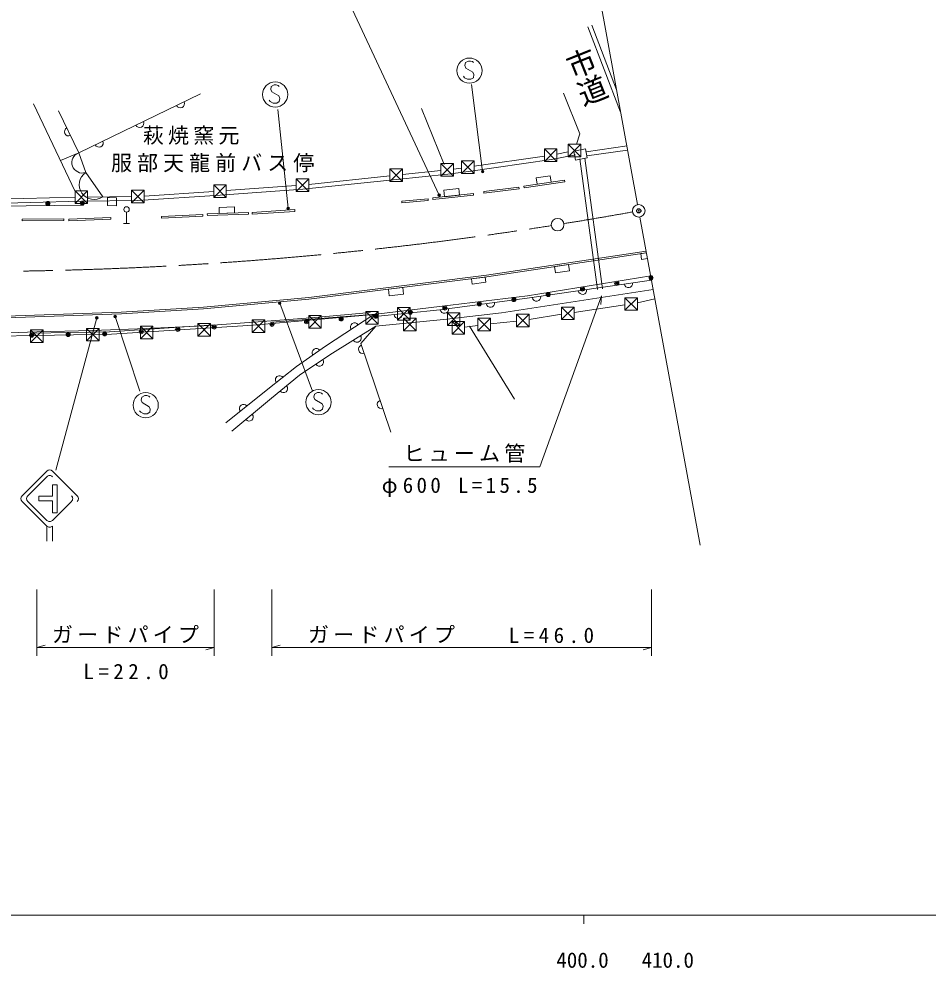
# Model space of a CAD drawing. Units: millimetres, scale not verified. Extents: x 40000 to 680000, y 20000 to 380000.
# Drawn here: x 400722 to 508997, y 198715 to 311815 of the extents above; entities that cross this region are included whole.
import ezdxf
from ezdxf.enums import TextEntityAlignment as Align

# ---------------------------------------------------------------- set-up
doc = ezdxf.new("R2010")
doc.units = ezdxf.units.MM
doc.header["$LTSCALE"] = 1000
doc.header["$PDMODE"] = 32
doc.header["$PDSIZE"] = 500
doc.linetypes.add('CHAIN', pattern=[18.5, 12, -1.5, 3.5, -1.5])
for name, color, linetype, lineweight in [('M-BGD', 7, 'Continuous', 13), ('M-BGD-HTXT', 7, 'Continuous', 13), ('M-BMK', 2, 'CHAIN', 13), ('M-BMK-ROW', 30, 'Continuous', 13), ('M-BMK-SRVR', 3, 'Continuous', 13), ('M-STR-HTXT', 7, 'Continuous', 13), ('M-STR-STRC', 7, 'Continuous', 13), ('M-TTL-BAND', 7, 'Continuous', 13)]:
    doc.layers.add(name, color=color, linetype=linetype, lineweight=lineweight)
doc.layers.add('M-OTRS', color=6, linetype='Continuous')
doc.styles.add('@ＭＳ ゴシック', font='')
doc.styles.add('ＭＳ ゴシック', font='')
doc.styles.get('@ＭＳ ゴシック').set_extended_font_data('@MS Gothic')
doc.styles.get('ＭＳ ゴシック').set_extended_font_data('MS Gothic')

msp = doc.modelspace()

# ---------------------------------------------------------------- linework, layer by layer
at = {"layer": 'M-BGD'}
for p, q in [((471904, 303369), (468935, 311058)), ((472388, 300727), (468469, 310878)), ((422352, 302905), (407842, 295871)), ((407398, 291246), (402456, 301701)), ((407842, 295871), (405434, 300877)), ((451368, 294479), (448658, 301137)), ((468271, 295981), (473146, 296691)), ((407842, 295871), (405653, 294938)), ((454936, 294260), (463301, 295468)), ((464801, 295722), (466150, 295984)), ((470229, 279648), (468115, 295216)), ((468343, 295486), (473218, 296196)), ((469635, 279567), (467520, 295136)), ((435228, 292093), (444888, 293121)), ((446388, 293279), (450983, 293757)), ((452483, 293931), (453436, 294054)), ((425413, 291356), (433728, 291959)), ((465694, 292609), (460862, 291889)), ((460891, 291691), (460862, 291889)), ((465723, 292412), (460891, 291691)), ((465694, 292609), (465723, 292412)), ((415628, 290716), (423913, 291253)), ((454843, 290999), (450011, 290490)), ((454864, 290800), (450032, 290291)), ((454843, 290999), (454864, 290800)), ((460268, 291762), (456072, 291253)), ((456096, 291054), (456072, 291253)), ((460292, 291563), (456096, 291054)), ((460268, 291762), (460292, 291563)), ((395976, 289479), (408268, 289623)), ((396710, 290291), (407400, 290569)), ((408900, 290597), (414128, 290659)), ((449460, 290363), (446324, 290108)), ((446324, 290108), (446340, 289909)), ((449476, 290163), (446340, 289909)), ((449476, 290163), (449460, 290363)), ((450011, 290490), (450032, 290291)), ((413535, 288796), (413535, 287436)), ((422603, 288497), (417687, 288285)), ((422603, 288497), (422612, 288297)), ((428071, 288752), (423154, 288582)), ((423154, 288582), (423161, 288382)), ((428078, 288552), (423161, 288382)), ((428071, 288752), (428078, 288552)), ((433581, 289091), (428495, 288752)), ((428495, 288752), (428508, 288552)), ((433594, 288891), (428508, 288552)), ((433581, 289091), (433594, 288891)), ((406046, 287988), (401087, 287946)), ((401088, 287746), (401087, 287946)), ((406047, 287788), (401088, 287746)), ((406046, 287988), (406047, 287788)), ((411668, 288158), (406639, 287946)), ((406648, 287746), (406639, 287946)), ((411676, 287958), (406648, 287746)), ((411668, 288158), (411676, 287958)), ((413175, 287436), (413895, 287436)), ((417695, 288085), (417687, 288285)), ((422612, 288297), (417695, 288085)), ((476470, 278447), (474379, 278005)), ((472879, 277736), (466859, 276849)), ((465359, 276617), (461477, 275989)), ((455386, 275296), (453799, 275093)), ((459758, 266509), (454363, 275190))]:
    msp.add_line(p, q, dxfattribs=at)
for points in [[(467139, 296880), (467532, 298114), (465588, 302974)], [(466996, 295640), (464134, 295083), (454250, 293655), (451790, 293338), (445691, 292704), (434522, 291516), (424695, 290802), (414897, 290168), (408159, 290088), (395968, 289771), (375232, 289692), (370987, 289613)], [(410692, 290618), (408666, 293527), (407842, 295871)], [(397980, 276371), (412911, 276880), (422696, 277473), (435238, 278617), (456427, 281287), (475432, 284149)], [(397987, 276171), (412920, 276680), (422711, 277273), (435259, 278418), (456454, 281089), (475462, 283951)], [(475462, 283951), (474780, 283849), (474883, 283163), (475565, 283265)], [(475963, 281214), (461298, 278833), (450794, 277540), (443280, 276651), (430837, 275681)], [(476058, 280700), (461549, 278564), (450845, 277168), (443140, 276340)], [(443243, 275203), (451672, 276030), (458188, 276806), (476265, 279566)], [(388177, 273976), (396113, 274290), (402827, 274518), (409497, 274689), (415905, 274946), (422747, 275260), (429215, 275716), (435945, 276230), (442542, 276831)], [(389048, 273857), (411752, 274271), (428603, 275306), (442985, 276599)], [(425351, 263670), (430367, 267704), (433780, 270393), (437245, 272824), (442985, 276599)], [(423958, 275358), (411515, 274550), (402223, 274388)], [(443243, 275203), (437762, 271789), (434142, 269359), (430781, 266618), (426075, 262688)], [(445002, 262585), (441433, 273134), (443243, 275203)]]:
    msp.add_lwpolyline(points, dxfattribs=at)
for points in [[(468383, 295266), (466989, 295007), (466791, 296074), (468185, 296333)], [(464111, 292373), (462425, 292122), (462311, 292888), (463997, 293139)], [(453200, 290826), (451413, 290637), (451331, 291419), (453118, 291608)], [(412340, 289562), (411247, 289580), (411263, 290529), (412355, 290511)], [(426410, 288694), (424583, 288631), (424558, 289357), (426385, 289420)], [(464505, 282301), (466174, 282553), (466285, 281815), (464616, 281564)], [(454627, 280859), (456262, 281065), (456341, 280432), (454707, 280226)], [(444722, 279610), (446423, 279825), (446524, 279030), (444822, 278815)]]:
    msp.add_lwpolyline(points, close=True, dxfattribs=at)
for centre, radius in [((404167, 289825), 250), ((404167, 289825), 150), ((404167, 289825), 50), ((408265, 289873), 250), ((408265, 289873), 150), ((408265, 289873), 50), ((413535, 289116), 320), ((471922, 280305), 250), ((476003, 280967), 250), ((476003, 280967), 150), ((476003, 280967), 50), ((467840, 279642), 250), ((467840, 279642), 150), ((467840, 279642), 50), ((471922, 280305), 150), ((471922, 280305), 50), ((459657, 278379), 250), ((459657, 278379), 150), ((459657, 278379), 50), ((463758, 278979), 250), ((463758, 278979), 150), ((463758, 278979), 50), ((447341, 276880), 250), ((451449, 277369), 250), ((451449, 277369), 150), ((451449, 277369), 50), ((455553, 277874), 250), ((455553, 277874), 150), ((455553, 277874), 50), ((434979, 275753), 250), ((439102, 276075), 250), ((439102, 276075), 150), ((439102, 276075), 50), ((443224, 276396), 250), ((443224, 276396), 150), ((443224, 276396), 50), ((447341, 276880), 150), ((447341, 276880), 50), ((419631, 274826), 250), ((419631, 274826), 150), ((419631, 274826), 50), ((423974, 275109), 250), ((423974, 275109), 150), ((423974, 275109), 50), ((430856, 275432), 250), ((430856, 275432), 150), ((430856, 275432), 50), ((434979, 275753), 150), ((434979, 275753), 50), ((402227, 274138), 250), ((402227, 274138), 150), ((402227, 274138), 50), ((406579, 274214), 250), ((406579, 274214), 150), ((406579, 274214), 50), ((410931, 274289), 250), ((410931, 274289), 150), ((410931, 274289), 50), ((415288, 274544), 250), ((415288, 274544), 150), ((415288, 274544), 50)]:
    msp.add_circle(centre, radius, dxfattribs=at)
for centre, radius, start, end in [((419934, 301733), 500, 205.86164, 25.86164), ((406638, 298374), 500, 115.68956, 295.68956), ((415097, 299388), 500, 205.86164, 25.86164), ((410260, 297044), 500, 205.86164, 25.86164), ((408254, 294699), 1242, 109.36041, 289.36041), ((409679, 292073), 1773, 124.87228, 304.87228), ((467844, 279491), 500, 188.3727, 8.3727), ((473320, 280297), 500, 188.3727, 8.3727), ((462368, 278685), 500, 188.3727, 8.3727), ((451393, 277239), 500, 187.43283, 7.43283), ((456882, 277955), 500, 187.43283, 7.43283), ((445891, 276636), 500, 186.1305, 6.1305), ((440699, 275096), 500, 33.33264, 213.33264), ((440985, 273796), 500, 211.90953, 31.90953), ((441665, 272449), 500, 108.68877, 288.68877), ((436151, 272056), 500, 35.05079, 215.05079), ((436496, 270939), 500, 213.87996, 33.87996), ((431757, 268799), 500, 38.23524, 218.23524), ((432215, 267788), 500, 219.19469, 39.19469), ((427483, 265385), 500, 38.805, 218.805), ((443890, 265873), 500, 108.68877, 288.68877), ((428117, 264393), 500, 219.86886, 39.86886)]:
    msp.add_arc(centre, radius, start, end, dxfattribs=at)
at = {"layer": 'M-BMK'}
for start, end in [(279.13437, 280.19423), (269.18404, 278.94675)]:
    msp.add_arc((394164, 731715), 450000, start, end, dxfattribs=at)
at = {"layer": 'M-BMK-ROW'}
for p, q in [((463301, 296326), (464801, 294826)), ((463301, 294826), (464801, 296326)), ((466150, 296880), (467650, 295380)), ((466150, 295380), (467650, 296880)), ((450983, 294585), (452483, 293085)), ((450983, 293085), (452483, 294585)), ((453436, 294901), (454936, 293401)), ((453436, 293401), (454936, 294901)), ((444888, 293951), (446388, 292451)), ((444888, 292451), (446388, 293951)), ((423913, 292051), (425413, 290551)), ((423913, 290551), (425413, 292051)), ((433728, 292764), (435228, 291264)), ((433728, 291264), (435228, 292764)), ((407400, 291338), (408900, 289838)), ((407400, 289838), (408900, 291338)), ((414127, 291418), (415628, 289918)), ((414128, 289918), (415627, 291418)), ((472879, 278597), (474379, 277097)), ((472879, 277097), (474379, 278597)), ((445805, 277423), (447306, 275923)), ((445806, 275923), (447305, 277423)), ((465359, 277488), (466859, 275988)), ((465359, 275988), (466859, 277488)), ((428503, 275968), (430003, 274468)), ((428503, 274468), (430003, 275968)), ((435228, 276481), (436728, 274981)), ((435228, 274981), (436728, 276481)), ((442020, 276938), (443520, 275438)), ((442020, 275438), (443520, 276938)), ((446521, 276142), (448021, 274642)), ((446521, 274642), (448021, 276142)), ((451745, 276776), (453245, 275276)), ((451745, 275276), (453245, 276776)), ((455386, 276142), (456886, 274642)), ((455386, 274642), (456886, 276142)), ((459977, 275117), (461477, 276618)), ((459977, 276617), (461477, 275118)), ((408767, 274940), (410267, 273440)), ((408767, 273440), (410267, 274940)), ((415178, 275197), (416678, 273697)), ((415178, 273697), (416678, 275197)), ((422026, 275511), (423526, 274011)), ((422026, 274011), (423526, 275511)), ((452299, 275747), (453799, 274247)), ((452299, 274247), (453799, 275747)), ((452646, 275747), (452899, 275276)), ((459977, 275790), (456886, 275470)), ((402090, 273268), (403590, 274769)), ((402090, 274768), (403590, 273269))]:
    msp.add_line(p, q, dxfattribs=at)
for points in [[(463301, 294826), (463301, 296326), (464801, 296326), (464801, 294826)], [(466150, 295380), (466150, 296880), (467650, 296880), (467650, 295380)], [(450983, 293085), (450983, 294585), (452483, 294585), (452483, 293085)], [(453436, 293401), (453436, 294901), (454936, 294901), (454936, 293401)], [(444888, 292451), (444888, 293951), (446388, 293951), (446388, 292451)], [(423913, 290551), (423913, 292051), (425413, 292051), (425413, 290551)], [(433728, 291264), (433728, 292764), (435228, 292764), (435228, 291264)], [(407400, 289838), (407400, 291338), (408900, 291338), (408900, 289838)], [(414128, 289918), (414127, 291418), (415627, 291418), (415628, 289918)], [(472879, 277097), (472879, 278597), (474379, 278597), (474379, 277097)], [(445806, 275923), (445805, 277423), (447305, 277423), (447306, 275923)], [(465359, 275988), (465359, 277488), (466859, 277488), (466859, 275988)], [(428503, 274468), (428503, 275968), (430003, 275968), (430003, 274468)], [(435228, 274981), (435228, 276481), (436728, 276481), (436728, 274981)], [(442020, 275438), (442020, 276938), (443520, 276938), (443520, 275438)], [(446521, 274642), (446521, 276142), (448021, 276142), (448021, 274642)], [(451745, 275276), (451745, 276776), (453245, 276776), (453245, 275276)], [(455386, 274642), (455386, 276142), (456886, 276142), (456886, 274642)], [(459977, 275117), (459977, 276617), (461477, 276618), (461477, 275118)], [(408767, 273440), (408767, 274940), (410267, 274940), (410267, 273440)], [(415178, 273697), (415178, 275197), (416678, 275197), (416678, 273697)], [(422026, 274011), (422026, 275511), (423526, 275511), (423526, 274011)], [(452299, 274247), (452299, 275747), (453799, 275747), (453799, 274247)], [(402090, 273268), (402090, 274768), (403590, 274769), (403590, 273269)]]:
    msp.add_lwpolyline(points, close=True, dxfattribs=at)
at = {"layer": 'M-BMK-SRVR'}
for p, q in [((474410, 289690), (467355, 328195)), ((481850, 249088), (474681, 288214))]:
    msp.add_line(p, q, dxfattribs=at)
for centre in [(474546, 288952), (464878, 287306)]:
    msp.add_circle(centre, 750, dxfattribs=at)
at = {"layer": 'M-OTRS'}
msp.add_point((474546, 288952), dxfattribs=at)
at = {"layer": 'M-STR-HTXT'}
for p, q in [((470090, 278825), (470016, 277789)), ((402840, 243829), (402841, 235926)), ((423959, 235927), (423959, 243829)), ((430837, 243830), (430838, 235927)), ((476059, 235928), (476059, 243831)), ((402841, 236926), (403841, 237206)), ((402841, 236926), (423959, 236927)), ((423959, 236927), (422959, 236647)), ((430837, 236927), (431837, 237207)), ((430837, 236927), (476059, 236928)), ((476059, 236928), (475059, 236648))]:
    msp.add_line(p, q, dxfattribs=at)
msp.add_lwpolyline([(470090, 278825), (462779, 258431), (444763, 258431)], dxfattribs=at)
at = {"layer": 'M-STR-STRC'}
for p, q in [((450761, 290817), (440443, 312886)), ((454614, 304003), (455945, 293628)), ((432774, 289255), (431547, 301045)), ((431775, 277951), (435688, 267450)), ((409983, 276206), (405107, 258027)), ((415105, 267449), (412183, 276348)), ((404031, 257945), (401086, 255001)), ((404710, 257945), (407654, 255001)), ((404031, 257267), (401765, 255001)), ((404731, 256309), (404731, 254928)), ((405271, 256309), (404731, 256309)), ((405271, 252948), (405271, 256309)), ((404731, 254928), (403070, 254928)), ((403070, 254928), (403070, 254388)), ((401086, 254322), (404031, 251378)), ((404031, 252057), (401765, 254322)), ((404731, 254388), (403070, 254388)), ((406975, 254322), (404710, 252057)), ((404731, 252948), (404731, 254388)), ((404731, 252948), (405271, 252948)), ((404031, 251378), (404031, 249585)), ((404710, 251378), (404710, 249585))]:
    msp.add_line(p, q, dxfattribs=at)
for points in [[(454857, 306619), (454737, 306739), (454497, 306799), (454257, 306799), (453897, 306619), (453837, 306259), (453957, 305959), (454797, 305479), (454917, 305179), (454857, 304819), (454557, 304639), (454137, 304639), (453777, 304819), (453657, 304999)], [(431721, 303779), (431601, 303899), (431361, 303959), (431121, 303959), (430761, 303779), (430701, 303419), (430821, 303119), (431661, 302639), (431781, 302339), (431721, 301979), (431421, 301799), (431001, 301799), (430641, 301979), (430521, 302159)], [(416295, 266753), (416175, 266873), (415935, 266933), (415695, 266933), (415335, 266753), (415275, 266393), (415395, 266093), (416235, 265613), (416355, 265313), (416295, 264953), (415995, 264773), (415575, 264773), (415215, 264953), (415095, 265133)], [(436878, 267109), (436758, 267229), (436518, 267289), (436278, 267289), (435918, 267109), (435858, 266749), (435978, 266449), (436818, 265969), (436938, 265669), (436878, 265309), (436578, 265129), (436158, 265129), (435798, 265309), (435678, 265489)]]:
    msp.add_lwpolyline(points, dxfattribs=at)
for centre, radius in [((454377, 305659), 1500), ((431241, 302819), 1500), ((455945, 293628), 150), ((455945, 293628), 90), ((455945, 293628), 30), ((450761, 290817), 150), ((450761, 290817), 90), ((450761, 290817), 30), ((432774, 289255), 150), ((432774, 289255), 90), ((432774, 289255), 30), ((431775, 277951), 150), ((431775, 277951), 90), ((431775, 277951), 30), ((409983, 276206), 150), ((409983, 276206), 90), ((409983, 276206), 30), ((412183, 276348), 150), ((412183, 276348), 90), ((412183, 276348), 30), ((415815, 265793), 1500), ((436398, 266149), 1500)]:
    msp.add_circle(centre, radius, dxfattribs=at)
for centre, start, end in [((404370, 257606), 45.00142, 135.00142), ((404370, 256927), 45.00142, 135.00157), ((401426, 254662), 135.00142, 225.00142), ((402105, 254662), 135.00158, 225.00131), ((406636, 254662), 315.00137, 45.00142), ((407315, 254662), 315.00142, 45.00142), ((404370, 252396), 225.00131, 315.00137), ((404370, 251717), 225.00142, 315.00142)]:
    msp.add_arc(centre, 480, start, end, dxfattribs=at)
at = {"layer": 'M-TTL-BAND'}
for p, q in [((40000, 205000), (579000, 205000)), ((468000, 205000), (468000, 204000))]:
    msp.add_line(p, q, dxfattribs=at)

# ---------------------------------------------------------------- texts
at = {"layer": 'M-BGD-HTXT', "style": '@ＭＳ ゴシック'}
msp.add_text('市道', height=2566, rotation=291.801, dxfattribs=at).set_placement((465128, 307430), align=Align.BOTTOM_LEFT)
at = {"layer": 'M-BGD-HTXT', "char_height": 1833, "attachment_point": 7, "rotation": 0.001, "style": 'ＭＳ ゴシック'}
for s, insert in [('\\T1.2;萩焼窯元', (415477, 296822)), ('\\T1.24;服部天龍前バス停\\~', (411687, 293547))]:
    msp.add_mtext(s, dxfattribs=dict(at, insert=insert))
at = {"layer": 'M-STR-HTXT', "char_height": 1833, "attachment_point": 7, "rotation": 0.001, "style": 'ＭＳ ゴシック'}
for s, insert in [('\\T1.2;ヒューム管', (446521, 258931)), ('\\T1.32;φ600\\~L=15.5', (443925, 254839)), ('\\T1.2;ガードパイプ', (404650, 237426)), ('\\T1.2;ガードパイプ', (435146, 237427)), ('\\T1.43;L=46.0', (459055, 237428)), ('\\T1.43;L=22.0', (408390, 233110))]:
    msp.add_mtext(s, dxfattribs=dict(at, insert=insert))
at = {"layer": 'M-TTL-BAND', "style": 'ＭＳ ゴシック'}
for s, p in [('400.0', (467844, 198195)), ('410.0', (478000, 198195))]:
    msp.add_text(s, height=1833, dxfattribs=at).set_placement(p, align=Align.BOTTOM_CENTER)

doc.saveas('drawing.dxf')
